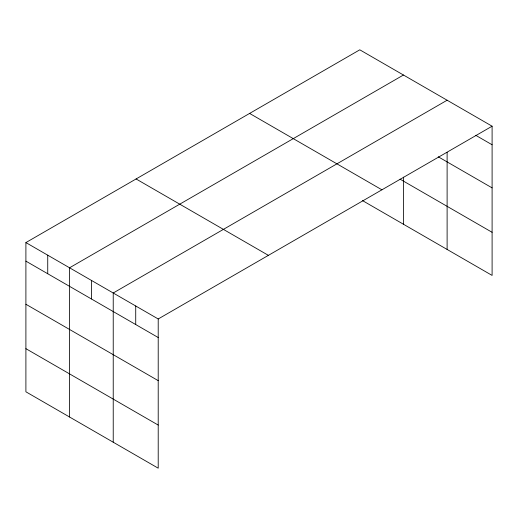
<?xml version="1.0" encoding="UTF-8"?>
<svg xmlns="http://www.w3.org/2000/svg" width="518" height="518" viewBox="0 0 518 518"><rect width="100%" height="100%" fill="white"/><g stroke="black" fill="none" stroke-linecap="round" stroke-linejoin="round"><path stroke-width="0.78" d="M25.9 242.579L158.21 318.971L158.21 468.188L25.9 391.802L25.9 242.579L359.79 49.812L492.1 126.198L492.1 275.421L362.516 200.608M403.451 75.019L69.561 267.787L69.561 417.009M447.112 100.227L113.228 292.994L113.228 442.217M158.21 318.971L492.1 126.198M475.744 135.315L492.1 144.762M438.247 156.786L492.1 187.879M400.038 179.15L492.1 232.304M249.605 113.423L381.915 189.815M136.085 178.963L268.395 255.355M25.9 261.137L158.21 337.529M25.9 304.254L158.21 380.646M25.9 348.679L158.21 425.071M447.112 152.324L447.112 249.449M403.451 177.156L403.451 224.242M135.722 305.983L135.722 324.54M91.395 280.393L91.395 298.951M47.734 255.18L47.734 273.744"/></g></svg>
